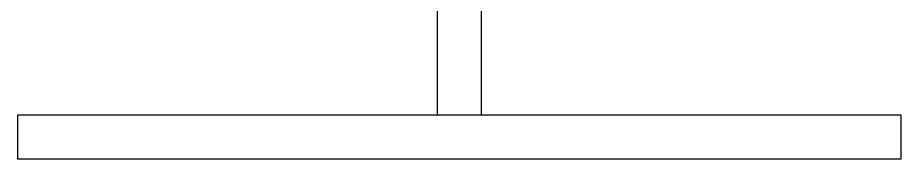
# Model space of a CAD drawing. Header units: inches. Extents: x 295136 to 296247, y 2627183 to 2627409.
# Drawn here: x 295241.093 to 295241.693, y 2627267.722 to 2627267.818 of the extents above; entities that cross this region are included whole.
import ezdxf

# ---------------------------------------------------------------- set-up
doc = ezdxf.new("R2010")
doc.units = ezdxf.units.IN
doc.header["$MEASUREMENT"] = 0
doc.layers.add('EQUIPMENT LAYOUT-EMBED 1_DWG$0$DwgTemplate', color=7, linetype='Continuous')
doc.layers.add('Layout', color=6, linetype='Continuous')

# ---------------------------------------------------------------- blocks, each defined once
blk = doc.blocks.new('A$C55974CAD')
at = {"layer": 'EQUIPMENT LAYOUT-EMBED 1_DWG$0$DwgTemplate', "color": 7, "lineweight": 25}
for p, q in [((36.99009, 6.60997), (36.99009, 7.20997)), ((36.99009, 7.20997), (37.02009, 7.20997)), ((37.02009, 6.60997), (37.02009, 7.20997)), ((37.02009, 6.92497), (37.1, 6.92497)), ((37.02009, 6.89497), (37.1, 6.89497)), ((36.99009, 6.60997), (37.02009, 6.60997))]:
    blk.add_line(p, q, dxfattribs=at)

msp = doc.modelspace()

# ---------------------------------------------------------------- block references
at = {"layer": 'Layout', "rotation": 90}
msp.add_blockref('A$C55974CAD', (295248.30267, 2627230.73206), dxfattribs=at)

doc.saveas('drawing.dxf')
